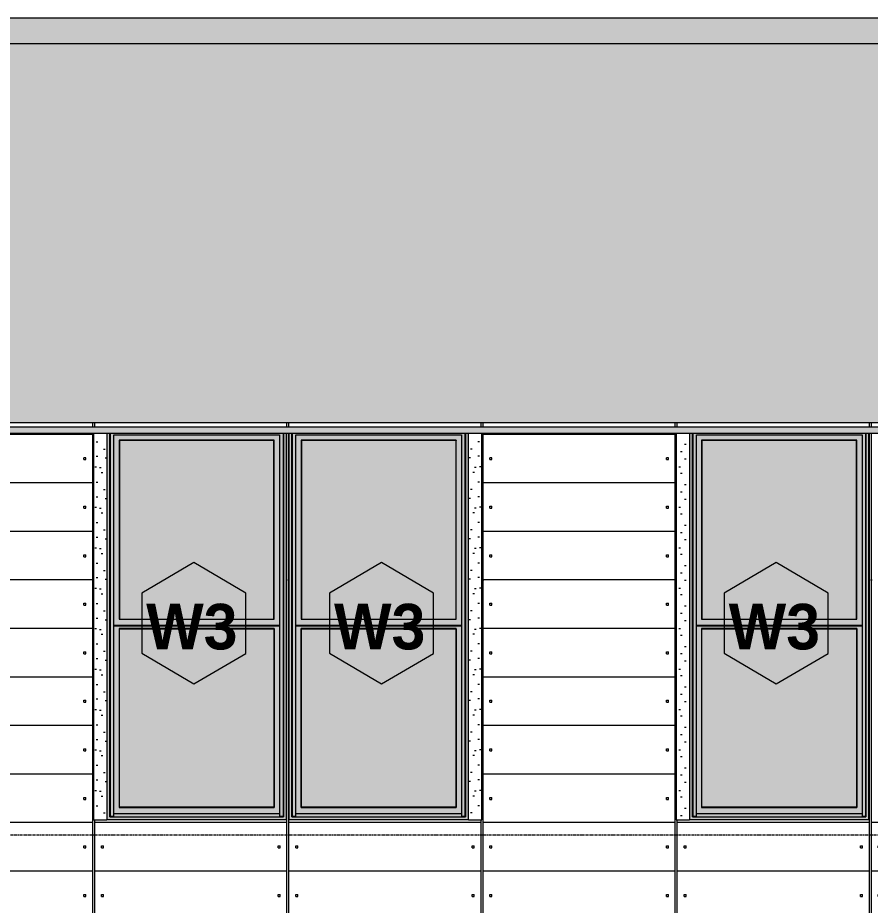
# Model space of a CAD drawing. Header units: inches. Extents: x -4168 to 4202, y -264 to 629.
# Drawn here: x 934.4 to 1103, y 254.1 to 429.7 of the extents above; entities that cross this region are included whole.
import ezdxf

# ---------------------------------------------------------------- set-up
doc = ezdxf.new("R2010")
doc.units = ezdxf.units.IN
doc.header["$MEASUREMENT"] = 0
doc.linetypes.add('Grid Line 1_2_', pattern=[0.875, 0.5, -0.125, 0.125, -0.125])
for name, color, linetype, lineweight in [('A-FLOR-LEVL-1', 51, 'Grid Line 1_2_', 9), ('A-GLAZ-1', 151, 'Continuous', 9), ('A-GLAZ-2', 57, 'Continuous', 9), ('A-GLAZ-IDEN', 152, 'Continuous', 9), ('A-WALL-3', 113, 'Continuous', 9), ('A-WALL-PATT-3', 111, 'Continuous', 9)]:
    doc.layers.add(name, color=color, linetype=linetype, lineweight=lineweight)
doc.styles.add('Century Gothic_B', font='GOTHICB.TTF', dxfattribs={"height": 9})

# ---------------------------------------------------------------- blocks, each defined once
blk = doc.blocks.new('Basic Wall _ EXT - FIBER CEMENT - LARGE - ___-2162456-BUILDING ELEVATION - SOUTH')
at = {"layer": 'A-WALL-3'}
for points in [[(11702.38, 348.75), (12118.84, 348.75), (12118.09, 348.82), (11247.89, 348.82), (11247.14, 348.75), (11688.6, 348.75)], [(11661.14, 347.5), (12118.84, 347.5), (12118.84, 348.75), (11247.14, 348.75), (11247.14, 347.5), (11659.17, 347.5)]]:
    blk.add_hatch(color=256, dxfattribs=at).paths.add_polyline_path(points, flags=0)
for p, q in [((11247.14, 348.75), (12118.84, 348.75)), ((11247.14, 347.5), (12118.84, 347.5))]:
    blk.add_line(p, q, dxfattribs=at)
blk = doc.blocks.new('Basic Wall _ EXT - FIBER CEMENT - SMALL - ___-2145930-BUILDING ELEVATION - SOUTH')
at = {"layer": 'A-WALL-3'}
blk.add_hatch(color=256, dxfattribs=at).paths.add_polyline_path([(12122.34, 424.54), (12125.15, 424.54), (12125.15, 429.66), (11240.83, 429.66), (11240.83, 424.54), (12112.48, 424.54)], flags=0)
for p, q in [((11240.83, 429.66), (12125.15, 429.66)), ((11240.83, 424.54), (12125.15, 424.54))]:
    blk.add_line(p, q, dxfattribs=at)
blk = doc.blocks.new('Window-Double_Hung-Marvin-Essential - ESDH3066 - 3rd floor-3357211-BUILDING ELEVATION - SOUTH')
at = {"layer": 'A-GLAZ-1'}
for points in [[(10357.41, 271), (10358, 271), (10357.99, 347.5), (10357.41, 347.5), (10357.41, 271.59), (10323.09, 271.61), (10323.09, 347.5), (10322.5, 347.5), (10322.5, 271), (10357.33, 271)], [(10323.09, 271.59), (10323.17, 271.69), (10323.17, 347.5), (10323.09, 347.5), (10323.09, 271.61)], [(10356.97, 271.67), (10357.33, 271.67), (10357.33, 347.5), (10323.17, 347.5), (10323.17, 271.67), (10323.88, 271.67), (10323.88, 347.13), (10356.63, 347.13), (10356.63, 271.67)], [(10324.97, 346.03), (10355.53, 346.03), (10355.53, 346.09), (10324.91, 346.09)], [(10324.91, 310.66), (10324.97, 310.72), (10324.97, 346.03), (10324.91, 346.03), (10324.91, 310.72)], [(10324.97, 310.72), (10355.53, 310.72), (10355.53, 346.03), (10324.97, 346.03), (10324.97, 335.54)], [(10355.59, 310.66), (10355.59, 346.09), (10355.53, 346.03), (10355.53, 310.72)], [(10357.41, 271.59), (10357.41, 347.5), (10357.33, 347.5), (10357.33, 271.67)], [(10356.03, 309.31), (10356.63, 309.31), (10356.63, 309.44), (10323.88, 309.44), (10323.88, 309.31), (10355.59, 309.31)], [(10324.91, 310.66), (10355.59, 310.66), (10355.53, 310.72), (10324.97, 310.72)], [(10347.95, 308.78), (10355.53, 308.78), (10355.53, 308.84), (10324.91, 308.84), (10324.97, 308.78)], [(10324.91, 273.41), (10324.97, 273.47), (10324.97, 308.78), (10324.91, 308.78), (10324.91, 273.47)], [(10347.95, 273.47), (10355.53, 273.47), (10355.53, 308.78), (10324.97, 308.78), (10324.97, 273.47), (10328.23, 273.47)], [(10355.59, 273.41), (10355.59, 308.84), (10355.53, 308.78), (10355.53, 273.47)], [(10357.41, 271.59), (10357.33, 271.67), (10356.63, 271.69), (10356.63, 272.16), (10323.88, 272.16), (10323.88, 271.67), (10323.17, 271.67), (10323.09, 271.59), (10357.41, 271.59)], [(10324.91, 273.41), (10355.59, 273.41), (10355.53, 273.47), (10324.97, 273.47)], [(10323.09, 271.59), (10323.09, 271.61), (10323.09, 271.61)]]:
    blk.add_hatch(color=256, dxfattribs=at).paths.add_polyline_path(points, flags=0)
h = blk.add_hatch(color=256, dxfattribs=at)
h.paths.add_polyline_path([(10356.63, 309.44), (10356.63, 347.13), (10323.88, 347.13), (10323.88, 309.44), (10356.19, 309.44)], flags=0)
h.paths.add_polyline_path([(10324.91, 310.66), (10324.91, 346.09), (10355.59, 346.09), (10355.59, 310.66), (10347.95, 310.66)], flags=0)
h = blk.add_hatch(color=256, dxfattribs=at)
h.paths.add_polyline_path([(10356.03, 272.19), (10356.63, 272.19), (10356.63, 309.31), (10323.88, 309.28), (10323.88, 272.19), (10355.59, 272.19)], flags=0)
h.paths.add_polyline_path([(10328.23, 273.41), (10324.91, 273.41), (10324.91, 308.84), (10355.59, 308.84), (10355.59, 273.41), (10347.95, 273.41)], flags=0)
at = {"layer": 'A-GLAZ-2'}
h = blk.add_hatch(dxfattribs=at)
h.set_pattern_fill('FP_90', color=256, style=0, pattern_type=2)
h.set_pattern_definition([(0, (10358.572, 252.66), (0, 8), [0.33, -7.67]), (0, (10361.132, 252.82), (0, 8), [0.33, -7.67]), (0, (10359.692, 254.58), (0, 8), [0.33, -7.67]), (0, (10361.452, 255.86), (0, 8), [0.33, -7.67]), (0, (10359.372, 256.34), (0, 8), [0.33, -7.67]), (0, (10360.012, 258.26), (0, 8), [0.33, -7.67]), (0, (10358.892, 259.7), (0, 8), [0.33, -7.67]), (0, (10361.452, 259.54), (0, 8), [0.33, -7.67]), (0, (10363.372, 259.86), (0, 8), [0.33, -7.67]), (0, (10364.332, 257.94), (0, 8), [0.33, -7.67]), (0, (10365.932, 257.78), (0, 8), [0.33, -7.67]), (0, (10365.932, 254.9), (0, 8), [0.33, -7.67]), (0, (10364.492, 253.94), (0, 8), [0.33, -7.67]), (0, (10362.252, 254.42), (0, 8), [0.33, -7.67]), (0, (10363.692, 255.86), (0, 8), [0.33, -7.67]), (0, (10362.252, 257.3), (0, 8), [0.33, -7.67]), (0, (10365.612, 252.82), (0, 8), [0.33, -7.67])])
h.paths.add_polyline_path([(10322.5, 271), (10322.5, 347.5), (10319.85, 347.5), (10319.85, 271)], flags=0)
at = {"layer": 'A-GLAZ-1'}
for p, q in [((10319.85, 347.5), (10319.85, 271)), ((10322.5, 347.5), (10322.5, 271)), ((10323.09, 271.59), (10323.09, 347.5)), ((10323.17, 347.5), (10323.17, 271.67)), ((10323.88, 347.13), (10356.63, 347.13)), ((10323.88, 271.67), (10323.88, 347.13)), ((10324.97, 346.03), (10324.91, 346.09)), ((10324.91, 346.09), (10324.91, 310.66)), ((10355.59, 346.09), (10324.91, 346.09)), ((10324.97, 346.03), (10324.97, 310.72)), ((10355.53, 346.03), (10324.97, 346.03)), ((10355.53, 346.03), (10355.59, 346.09)), ((10355.53, 310.72), (10355.53, 346.03)), ((10355.59, 310.66), (10355.59, 346.09)), ((10356.63, 347.13), (10356.63, 271.67)), ((10357.33, 347.5), (10357.33, 271.67)), ((10357.41, 347.5), (10357.41, 271.59)), ((10358, 271), (10358, 347.5)), ((10356.63, 309.44), (10323.88, 309.44)), ((10356.63, 309.31), (10323.88, 309.31)), ((10324.97, 310.72), (10324.91, 310.66)), ((10324.91, 310.66), (10355.59, 310.66)), ((10324.97, 310.72), (10355.53, 310.72)), ((10355.59, 310.66), (10355.53, 310.72)), ((10355.59, 308.84), (10324.91, 308.84)), ((10324.91, 308.84), (10324.97, 308.78)), ((10324.91, 308.84), (10324.91, 273.41)), ((10324.97, 308.78), (10355.53, 308.78)), ((10324.97, 273.47), (10324.97, 308.78)), ((10355.53, 308.78), (10355.59, 308.84)), ((10355.53, 308.78), (10355.53, 273.47)), ((10355.59, 308.84), (10355.59, 273.41)), ((10356.63, 272.19), (10323.88, 272.19)), ((10356.63, 272.16), (10323.88, 272.16)), ((10324.91, 273.41), (10324.97, 273.47)), ((10324.91, 273.41), (10355.59, 273.41)), ((10355.53, 273.47), (10324.97, 273.47)), ((10355.59, 273.41), (10355.53, 273.47)), ((10319.85, 271), (10322.5, 271)), ((10358, 271), (10322.5, 271)), ((10323.17, 271.67), (10323.09, 271.59)), ((10323.09, 271.59), (10357.41, 271.59)), ((10323.88, 271.67), (10323.17, 271.67)), ((10357.33, 271.67), (10356.63, 271.67)), ((10357.41, 271.59), (10357.33, 271.67))]:
    blk.add_line(p, q, dxfattribs=at)
blk = doc.blocks.new('Window-Double_Hung-Marvin-Essential - ESDH3066 - 3rd floor-3357212-BUILDING ELEVATION - SOUTH')
at = {"layer": 'A-GLAZ-1'}
for points in [[(10698.73, 271), (10701.14, 271), (10701.13, 347.5), (10700.55, 347.5), (10700.55, 271.59), (10666.23, 271.59), (10666.23, 347.5), (10665.64, 347.5), (10665.64, 271), (10692.97, 271)], [(10666.23, 271.59), (10666.31, 271.67), (10666.31, 347.5), (10666.23, 347.5), (10666.23, 271.67)], [(10666.31, 271.67), (10667.02, 271.67), (10667.02, 347.13), (10699.77, 347.13), (10699.77, 271.67), (10700.47, 271.67), (10700.47, 347.5), (10666.31, 347.5), (10666.31, 271.67)], [(10668.32, 346.03), (10698.67, 346.03), (10698.67, 346.09), (10668.05, 346.09), (10668.11, 346.03)], [(10668.05, 310.66), (10668.11, 310.72), (10668.11, 346.03), (10668.05, 346.03), (10668.05, 310.72)], [(10698.67, 310.72), (10698.67, 346.03), (10668.11, 346.03), (10668.11, 310.72), (10683.11, 310.72)], [(10698.73, 310.66), (10698.73, 346.09), (10698.67, 346.03), (10698.67, 310.72)], [(10700.55, 271.59), (10700.55, 347.5), (10700.47, 347.5), (10700.47, 271.67), (10700.55, 271.59)], [(10699.17, 309.31), (10699.77, 309.31), (10699.77, 309.44), (10667.02, 309.44), (10667.02, 309.31), (10698.73, 309.31)], [(10698.73, 310.66), (10698.67, 310.72), (10668.11, 310.72), (10668.11, 310.66), (10698.67, 310.66)], [(10698.67, 308.78), (10698.67, 308.84), (10668.05, 308.84), (10668.11, 308.78), (10683.11, 308.78)], [(10668.05, 273.41), (10668.11, 273.47), (10668.11, 308.78), (10668.05, 308.78), (10668.05, 273.47)], [(10668.11, 273.47), (10698.67, 273.47), (10698.67, 308.78), (10668.11, 308.78), (10668.11, 275.71)], [(10698.73, 273.41), (10698.73, 308.84), (10698.67, 308.78), (10698.67, 273.47)], [(10673.25, 271.59), (10700.55, 271.59), (10700.47, 271.67), (10699.77, 271.69), (10699.77, 272.16), (10667.02, 272.15), (10667.02, 271.67), (10666.31, 271.67), (10666.23, 271.59), (10668.32, 271.59)], [(10668.05, 273.41), (10698.73, 273.41), (10698.67, 273.47), (10668.11, 273.47)], [(10666.23, 271.59), (10666.23, 271.59), (10666.23, 271.67)]]:
    blk.add_hatch(color=256, dxfattribs=at).paths.add_polyline_path(points, flags=0)
h = blk.add_hatch(color=256, dxfattribs=at)
h.paths.add_polyline_path([(10667.02, 309.44), (10699.77, 309.44), (10699.77, 347.13), (10667.02, 347.13), (10667.02, 309.62)], flags=0)
h.paths.add_polyline_path([(10668.05, 310.66), (10668.05, 346.09), (10698.73, 346.09), (10698.73, 310.66), (10668.32, 310.66)], flags=0)
h = blk.add_hatch(color=256, dxfattribs=at)
h.paths.add_polyline_path([(10699.17, 272.19), (10699.77, 272.19), (10699.77, 309.31), (10667.02, 309.28), (10667.02, 272.19), (10698.73, 272.19)], flags=0)
h.paths.add_polyline_path([(10668.05, 273.41), (10668.05, 308.84), (10698.73, 308.84), (10698.73, 273.41), (10668.32, 273.41)], flags=0)
at = {"layer": 'A-GLAZ-2'}
h = blk.add_hatch(dxfattribs=at)
h.set_pattern_fill('FP_91', color=256, style=0, pattern_type=2)
h.set_pattern_definition([(180, (10665.071, 252.66), (1e-15, 8), [0.33, -7.67]), (180, (10662.511, 252.82), (1e-15, 8), [0.33, -7.67]), (180, (10663.951, 254.58), (1e-15, 8), [0.33, -7.67]), (180, (10662.191, 255.86), (1e-15, 8), [0.33, -7.67]), (180, (10664.271, 256.34), (1e-15, 8), [0.33, -7.67]), (180, (10663.631, 258.26), (1e-15, 8), [0.33, -7.67]), (180, (10664.751, 259.7), (1e-15, 8), [0.33, -7.67]), (180, (10662.191, 259.54), (1e-15, 8), [0.33, -7.67]), (180, (10660.271, 259.86), (1e-15, 8), [0.33, -7.67]), (180, (10659.311, 257.94), (1e-15, 8), [0.33, -7.67]), (180, (10657.711, 257.78), (1e-15, 8), [0.33, -7.67]), (180, (10657.711, 254.9), (1e-15, 8), [0.33, -7.67]), (180, (10659.151, 253.94), (1e-15, 8), [0.33, -7.67]), (180, (10661.391, 254.42), (1e-15, 8), [0.33, -7.67]), (180, (10659.951, 255.86), (1e-15, 8), [0.33, -7.67]), (180, (10661.391, 257.3), (1e-15, 8), [0.33, -7.67]), (180, (10658.031, 252.82), (1e-15, 8), [0.33, -7.67])])
h.paths.add_polyline_path([(10702.83, 271), (10703.79, 271), (10703.79, 347.5), (10701.14, 347.5), (10701.14, 271)], flags=0)
at = {"layer": 'A-GLAZ-1'}
for p, q in [((10665.64, 347.5), (10665.64, 271)), ((10666.23, 271.59), (10666.23, 347.5)), ((10666.31, 271.67), (10666.31, 347.5)), ((10667.02, 271.67), (10667.02, 347.13)), ((10667.02, 347.13), (10699.77, 347.13)), ((10668.05, 346.09), (10668.11, 346.03)), ((10668.05, 346.09), (10668.05, 310.66)), ((10698.73, 346.09), (10668.05, 346.09)), ((10698.67, 346.03), (10668.11, 346.03)), ((10668.11, 346.03), (10668.11, 310.72)), ((10698.73, 346.09), (10698.67, 346.03)), ((10698.67, 310.72), (10698.67, 346.03)), ((10698.73, 310.66), (10698.73, 346.09)), ((10699.77, 347.13), (10699.77, 271.67)), ((10700.47, 271.67), (10700.47, 347.5)), ((10700.55, 347.5), (10700.55, 271.59)), ((10701.14, 271), (10701.14, 347.5)), ((10703.79, 271), (10703.79, 347.5)), ((10699.77, 309.44), (10667.02, 309.44)), ((10699.77, 309.31), (10667.02, 309.31)), ((10668.11, 310.72), (10668.05, 310.66)), ((10668.05, 310.66), (10698.73, 310.66)), ((10668.11, 310.72), (10698.67, 310.72)), ((10698.73, 310.66), (10698.67, 310.72)), ((10698.73, 308.84), (10668.05, 308.84)), ((10668.05, 308.84), (10668.11, 308.78)), ((10668.05, 273.41), (10668.05, 308.84)), ((10668.11, 308.78), (10698.67, 308.78)), ((10668.11, 273.47), (10668.11, 308.78)), ((10698.67, 308.78), (10698.73, 308.84)), ((10698.67, 308.78), (10698.67, 273.47)), ((10698.73, 273.41), (10698.73, 308.84)), ((10699.77, 272.19), (10667.02, 272.19)), ((10699.77, 272.16), (10667.02, 272.16)), ((10668.11, 273.47), (10668.05, 273.41)), ((10668.05, 273.41), (10698.73, 273.41)), ((10698.67, 273.47), (10668.11, 273.47)), ((10698.67, 273.47), (10698.73, 273.41)), ((10701.14, 271), (10665.64, 271)), ((10666.31, 271.67), (10666.23, 271.59)), ((10666.23, 271.59), (10700.55, 271.59)), ((10667.02, 271.67), (10666.31, 271.67)), ((10700.47, 271.67), (10699.77, 271.67)), ((10700.55, 271.59), (10700.47, 271.67)), ((10701.14, 271), (10703.79, 271))]:
    blk.add_line(p, q, dxfattribs=at)
blk = doc.blocks.new('Window Tag - ONE-2920521-BUILDING ELEVATION - SOUTH')
at = {"layer": 'A-GLAZ-IDEN'}
for p, q in [((10069.47, 200.37), (10059.19, 194.32)), ((10079.74, 194.32), (10069.47, 200.37)), ((10059.19, 194.32), (10059.19, 182.43)), ((10079.74, 182.38), (10079.74, 194.32)), ((10059.19, 182.43), (10069.47, 176.37)), ((10069.47, 176.37), (10079.74, 182.38))]:
    blk.add_line(p, q, dxfattribs=at)

msp = doc.modelspace()

# ---------------------------------------------------------------- hatches: boundary and pattern name
at = {"layer": 'A-WALL-PATT-3'}
h = msp.add_hatch(dxfattribs=at)
h.set_pattern_fill('FP_79', color=256, style=0, pattern_type=2)
h.set_pattern_definition([(0, (1181.35, 140.604), (-38.4, 76.8), [0.392, -38.007]), (0, (1181.35, 140.996), (-38.4, 76.8), [0.392, -38.007]), (0, (1181.35, 150.204), (-38.4, 76.8), [0.392, -38.007]), (0, (1181.35, 150.596), (-38.4, 76.8), [0.392, -38.007]), (0, (1181.35, 159.804), (-38.4, 76.8), [0.392, -38.007]), (0, (1181.35, 160.196), (-38.4, 76.8), [0.392, -38.007]), (0, (1181.35, 169.404), (-38.4, 76.8), [0.392, -38.007]), (0, (1181.35, 169.796), (-38.4, 76.8), [0.392, -38.007]), (0, (1181.35, 179.004), (-38.4, 76.8), [0.392, -38.007]), (0, (1181.35, 179.396), (-38.4, 76.8), [0.392, -38.007]), (0, (1181.35, 188.604), (-38.4, 76.8), [0.392, -38.007]), (0, (1181.35, 188.996), (-38.4, 76.8), [0.392, -38.007]), (0, (1181.35, 198.204), (-38.4, 76.8), [0.392, -38.007]), (0, (1181.35, 198.596), (-38.4, 76.8), [0.392, -38.007]), (0, (1181.35, 207.804), (-38.4, 76.8), [0.392, -38.007]), (0, (1181.35, 208.196), (-38.4, 76.8), [0.392, -38.007]), (0, (1216.25, 140.604), (-38.4, 76.8), [0.392, -38.007]), (0, (1216.25, 140.996), (-38.4, 76.8), [0.392, -38.007]), (0, (1216.25, 150.204), (-38.4, 76.8), [0.392, -38.007]), (0, (1216.25, 150.596), (-38.4, 76.8), [0.392, -38.007]), (0, (1216.25, 159.804), (-38.4, 76.8), [0.392, -38.007]), (0, (1216.25, 160.196), (-38.4, 76.8), [0.392, -38.007]), (0, (1216.25, 169.404), (-38.4, 76.8), [0.392, -38.007]), (0, (1216.25, 169.796), (-38.4, 76.8), [0.392, -38.007]), (0, (1216.25, 179.004), (-38.4, 76.8), [0.392, -38.007]), (0, (1216.25, 179.396), (-38.4, 76.8), [0.392, -38.007]), (0, (1216.25, 188.604), (-38.4, 76.8), [0.392, -38.007]), (0, (1216.25, 188.996), (-38.4, 76.8), [0.392, -38.007]), (0, (1216.25, 198.204), (-38.4, 76.8), [0.392, -38.007]), (0, (1216.25, 198.596), (-38.4, 76.8), [0.392, -38.007]), (0, (1216.25, 207.804), (-38.4, 76.8), [0.392, -38.007]), (0, (1216.25, 208.196), (-38.4, 76.8), [0.392, -38.007]), (90, (1179.607, 136), (-38.4, 2e-15), [76.8, 0, 0, 0]), (90, (1179.982, 136), (-38.4, 2e-15), [76.8, 0, 0, 0]), (90, (1181.348, 140.604), (-38.4, 2e-15), [0.392, -76.407]), (90, (1181.348, 150.204), (-38.4, 2e-15), [0.392, -76.407]), (90, (1181.348, 159.804), (-38.4, 2e-15), [0.392, -76.407]), (90, (1181.348, 169.404), (-38.4, 2e-15), [0.392, -76.407]), (90, (1181.348, 179.004), (-38.4, 2e-15), [0.392, -76.407]), (90, (1181.348, 188.604), (-38.4, 2e-15), [0.392, -76.407]), (90, (1181.348, 198.204), (-38.4, 2e-15), [0.392, -76.407]), (90, (1181.348, 207.804), (-38.4, 2e-15), [0.392, -76.407]), (90, (1181.74, 140.604), (-38.4, 2e-15), [0.392, -76.407]), (90, (1181.74, 150.204), (-38.4, 2e-15), [0.392, -76.407]), (90, (1181.74, 159.804), (-38.4, 2e-15), [0.392, -76.407]), (90, (1181.74, 169.404), (-38.4, 2e-15), [0.392, -76.407]), (90, (1181.74, 179.004), (-38.4, 2e-15), [0.392, -76.407]), (90, (1181.74, 188.604), (-38.4, 2e-15), [0.392, -76.407]), (90, (1181.74, 198.204), (-38.4, 2e-15), [0.392, -76.407]), (90, (1181.74, 207.804), (-38.4, 2e-15), [0.392, -76.407]), (90, (1216.248, 140.604), (-38.4, 2e-15), [0.392, -76.407]), (90, (1216.248, 150.204), (-38.4, 2e-15), [0.392, -76.407]), (90, (1216.248, 159.804), (-38.4, 2e-15), [0.392, -76.407]), (90, (1216.248, 169.404), (-38.4, 2e-15), [0.392, -76.407]), (90, (1216.248, 179.004), (-38.4, 2e-15), [0.392, -76.407]), (90, (1216.248, 188.604), (-38.4, 2e-15), [0.392, -76.407]), (90, (1216.248, 198.204), (-38.4, 2e-15), [0.392, -76.407]), (90, (1216.248, 207.804), (-38.4, 2e-15), [0.392, -76.407]), (90, (1216.64, 140.604), (-38.4, 2e-15), [0.392, -76.407]), (90, (1216.64, 150.204), (-38.4, 2e-15), [0.392, -76.407]), (90, (1216.64, 159.804), (-38.4, 2e-15), [0.392, -76.407]), (90, (1216.64, 169.404), (-38.4, 2e-15), [0.392, -76.407]), (90, (1216.64, 179.004), (-38.4, 2e-15), [0.392, -76.407]), (90, (1216.64, 188.604), (-38.4, 2e-15), [0.392, -76.407]), (90, (1216.64, 198.204), (-38.4, 2e-15), [0.392, -76.407]), (90, (1216.64, 207.804), (-38.4, 2e-15), [0.392, -76.407]), (180, (1218.01, 136), (-38.4, 76.8), [38.025, -0.375]), (180, (1218.01, 145.6), (-38.4, 76.8), [38.025, -0.375]), (180, (1218.01, 155.2), (-38.4, 76.8), [38.025, -0.375]), (180, (1218.01, 164.8), (-38.4, 76.8), [38.025, -0.375]), (180, (1218.01, 174.4), (-38.4, 76.8), [38.025, -0.375]), (180, (1218.01, 184), (-38.4, 76.8), [38.025, -0.375]), (180, (1218.01, 193.6), (-38.4, 76.8), [38.025, -0.375]), (180, (1218.01, 203.2), (-38.4, 76.8), [38.025, -0.375])])
h.paths.add_polyline_path([(311.4694, 349.5), (1164.9194, 349.5), (1164.9194, 424.5388), (311.4694, 424.5388), (311.4694, 359.4689)], flags=0)
h = msp.add_hatch(dxfattribs=at)
h.set_pattern_fill('FP_81', color=256, style=0, pattern_type=2)
h.set_pattern_definition([(0, (1181.35, 169.404), (-38.4, 76.8), [0.392, -38.007]), (0, (1181.35, 169.796), (-38.4, 76.8), [0.392, -38.007]), (0, (1181.35, 179.004), (-38.4, 76.8), [0.392, -38.007]), (0, (1181.35, 179.396), (-38.4, 76.8), [0.392, -38.007]), (0, (1181.35, 188.604), (-38.4, 76.8), [0.392, -38.007]), (0, (1181.35, 188.996), (-38.4, 76.8), [0.392, -38.007]), (0, (1181.35, 198.204), (-38.4, 76.8), [0.392, -38.007]), (0, (1181.35, 198.596), (-38.4, 76.8), [0.392, -38.007]), (0, (1181.35, 207.804), (-38.4, 76.8), [0.392, -38.007]), (0, (1181.35, 208.196), (-38.4, 76.8), [0.392, -38.007]), (0, (1181.35, 217.404), (-38.4, 76.8), [0.392, -38.007]), (0, (1181.35, 217.796), (-38.4, 76.8), [0.392, -38.007]), (0, (1181.35, 227.004), (-38.4, 76.8), [0.392, -38.007]), (0, (1181.35, 227.396), (-38.4, 76.8), [0.392, -38.007]), (0, (1181.35, 236.604), (-38.4, 76.8), [0.392, -38.007]), (0, (1181.35, 236.996), (-38.4, 76.8), [0.392, -38.007]), (0, (1216.25, 169.404), (-38.4, 76.8), [0.392, -38.007]), (0, (1216.25, 169.796), (-38.4, 76.8), [0.392, -38.007]), (0, (1216.25, 179.004), (-38.4, 76.8), [0.392, -38.007]), (0, (1216.25, 179.396), (-38.4, 76.8), [0.392, -38.007]), (0, (1216.25, 188.604), (-38.4, 76.8), [0.392, -38.007]), (0, (1216.25, 188.996), (-38.4, 76.8), [0.392, -38.007]), (0, (1216.25, 198.204), (-38.4, 76.8), [0.392, -38.007]), (0, (1216.25, 198.596), (-38.4, 76.8), [0.392, -38.007]), (0, (1216.25, 207.804), (-38.4, 76.8), [0.392, -38.007]), (0, (1216.25, 208.196), (-38.4, 76.8), [0.392, -38.007]), (0, (1216.25, 217.404), (-38.4, 76.8), [0.392, -38.007]), (0, (1216.25, 217.796), (-38.4, 76.8), [0.392, -38.007]), (0, (1216.25, 227.004), (-38.4, 76.8), [0.392, -38.007]), (0, (1216.25, 227.396), (-38.4, 76.8), [0.392, -38.007]), (0, (1216.25, 236.604), (-38.4, 76.8), [0.392, -38.007]), (0, (1216.25, 236.996), (-38.4, 76.8), [0.392, -38.007]), (90, (1179.607, 164.8), (-38.4, 2e-15), [76.8, 0, 0, 0]), (90, (1179.982, 164.8), (-38.4, 2e-15), [76.8, 0, 0, 0]), (90, (1181.348, 169.404), (-38.4, 2e-15), [0.392, -76.407]), (90, (1181.348, 179.004), (-38.4, 2e-15), [0.392, -76.407]), (90, (1181.348, 188.604), (-38.4, 2e-15), [0.392, -76.407]), (90, (1181.348, 198.204), (-38.4, 2e-15), [0.392, -76.407]), (90, (1181.348, 207.804), (-38.4, 2e-15), [0.392, -76.407]), (90, (1181.348, 217.404), (-38.4, 2e-15), [0.392, -76.407]), (90, (1181.348, 227.004), (-38.4, 2e-15), [0.392, -76.407]), (90, (1181.348, 236.604), (-38.4, 2e-15), [0.392, -76.407]), (90, (1181.74, 169.404), (-38.4, 2e-15), [0.392, -76.407]), (90, (1181.74, 179.004), (-38.4, 2e-15), [0.392, -76.407]), (90, (1181.74, 188.604), (-38.4, 2e-15), [0.392, -76.407]), (90, (1181.74, 198.204), (-38.4, 2e-15), [0.392, -76.407]), (90, (1181.74, 207.804), (-38.4, 2e-15), [0.392, -76.407]), (90, (1181.74, 217.404), (-38.4, 2e-15), [0.392, -76.407]), (90, (1181.74, 227.004), (-38.4, 2e-15), [0.392, -76.407]), (90, (1181.74, 236.604), (-38.4, 2e-15), [0.392, -76.407]), (90, (1216.248, 169.404), (-38.4, 2e-15), [0.392, -76.407]), (90, (1216.248, 179.004), (-38.4, 2e-15), [0.392, -76.407]), (90, (1216.248, 188.604), (-38.4, 2e-15), [0.392, -76.407]), (90, (1216.248, 198.204), (-38.4, 2e-15), [0.392, -76.407]), (90, (1216.248, 207.804), (-38.4, 2e-15), [0.392, -76.407]), (90, (1216.248, 217.404), (-38.4, 2e-15), [0.392, -76.407]), (90, (1216.248, 227.004), (-38.4, 2e-15), [0.392, -76.407]), (90, (1216.248, 236.604), (-38.4, 2e-15), [0.392, -76.407]), (90, (1216.64, 169.404), (-38.4, 2e-15), [0.392, -76.407]), (90, (1216.64, 179.004), (-38.4, 2e-15), [0.392, -76.407]), (90, (1216.64, 188.604), (-38.4, 2e-15), [0.392, -76.407]), (90, (1216.64, 198.204), (-38.4, 2e-15), [0.392, -76.407]), (90, (1216.64, 207.804), (-38.4, 2e-15), [0.392, -76.407]), (90, (1216.64, 217.404), (-38.4, 2e-15), [0.392, -76.407]), (90, (1216.64, 227.004), (-38.4, 2e-15), [0.392, -76.407]), (90, (1216.64, 236.604), (-38.4, 2e-15), [0.392, -76.407]), (180, (1218.01, 164.8), (-38.4, 76.8), [38.025, -0.375]), (180, (1218.01, 174.4), (-38.4, 76.8), [38.025, -0.375]), (180, (1218.01, 184), (-38.4, 76.8), [38.025, -0.375]), (180, (1218.01, 193.6), (-38.4, 76.8), [38.025, -0.375]), (180, (1218.01, 203.2), (-38.4, 76.8), [38.025, -0.375]), (180, (1218.01, 212.8), (-38.4, 76.8), [38.025, -0.375]), (180, (1218.01, 222.4), (-38.4, 76.8), [38.025, -0.375]), (180, (1218.01, 232), (-38.4, 76.8), [38.025, -0.375])])
h.paths.add_polyline_path([(1145.1444, 109.25), (1164.9194, 109.25), (1164.9194, 225.9385), (1141.2069, 225.9385), (1141.2069, 149.5), (1103.2459, 149.5), (1103.239, 225.9385), (1102.7428, 225.9385), (1102.7428, 149.5), (1064.7819, 149.5), (1064.7819, 225.9385), (987.5428, 225.9385), (987.5428, 149.5), (949.5819, 149.5), (949.5819, 225.9385), (910.8061, 225.9385), (910.8061, 109.25), (1145.1359, 109.25)], flags=0)
h.paths.add_polyline_path([(1019.8184, 227.2542), (1164.9194, 227.2542), (1164.9194, 347.501), (1141.3944, 347.501), (1141.3944, 271), (1103.2459, 271), (1103.2459, 347.501), (1102.7428, 347.4687), (1102.7428, 271), (1064.5944, 271), (1064.5944, 347.501), (1026.1944, 347.501), (1026.1944, 271), (988.0459, 271), (988.0394, 347.501), (987.5428, 347.4687), (987.5428, 271), (949.3944, 271), (949.3944, 347.501), (910.8061, 347.501), (910.8061, 227.2542), (985.304, 227.2542)], flags=0)
h.paths.add_polyline_path([(1164.7734, 348.8167), (1164.9194, 348.8167), (1164.9194, 349.5), (910.8061, 349.5), (910.8061, 348.8167), (1164.6915, 348.8167)], flags=0)

# ---------------------------------------------------------------- linework, layer by layer
at = {"layer": 'A-FLOR-LEVL-1'}
msp.add_line((-1284.2667, 268), (1431.264, 268), dxfattribs=at)
at = {"layer": 'A-WALL-3'}
msp.add_line((1164.9194, 349.5), (311.4694, 349.5), dxfattribs=at)

# ---------------------------------------------------------------- block references
at = {"layer": 'A-GLAZ-1'}
for name, p in [('Window-Double_Hung-Marvin-Essential - ESDH3066 - 3rd floor-3357211-BUILDING ELEVATION - SOUTH', (-9370.4591, 0)), ('Window-Double_Hung-Marvin-Essential - ESDH3066 - 3rd floor-3357212-BUILDING ELEVATION - SOUTH', (-9677.595, 0)), ('Window-Double_Hung-Marvin-Essential - ESDH3066 - 3rd floor-3357211-BUILDING ELEVATION - SOUTH', (-9255.2591, 0))]:
    msp.add_blockref(name, p, dxfattribs=at)
at = {"layer": 'A-GLAZ-IDEN'}
for p in [(-9100.2529, 121.5), (-9063.1013, 121.5), (-8985.0529, 121.5)]:
    msp.add_blockref('Window Tag - ONE-2920521-BUILDING ELEVATION - SOUTH', p, dxfattribs=at)
at = {"layer": 'A-WALL-3'}
for name in ['Basic Wall _ EXT - FIBER CEMENT - SMALL - ___-2145930-BUILDING ELEVATION - SOUTH', 'Basic Wall _ EXT - FIBER CEMENT - LARGE - ___-2162456-BUILDING ELEVATION - SOUTH']:
    msp.add_blockref(name, (-10944.795, 0), dxfattribs=at)

# ---------------------------------------------------------------- texts
at = {"layer": 'A-GLAZ-IDEN', "char_height": 9, "width": 22.725, "attachment_point": 1, "style": 'Century Gothic_B'}
for insert in [(959.8084, 313.7225), (996.9599, 313.7225), (1075.0084, 313.7225)]:
    msp.add_mtext('W3', dxfattribs=dict(at, insert=insert))

doc.saveas('drawing.dxf')
